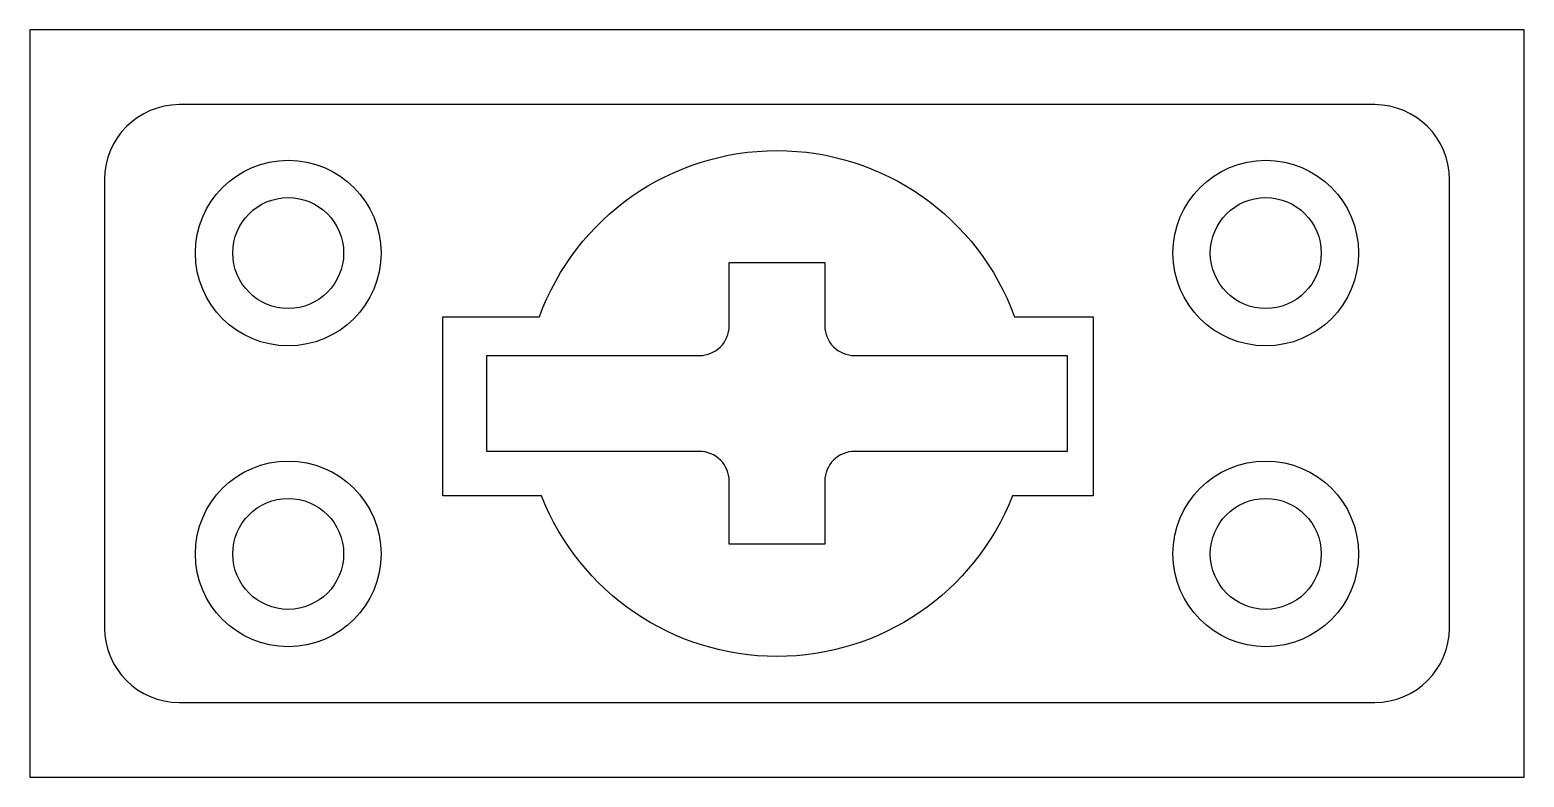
# Model space of a CAD drawing. Header units: millimetres. Extents: x 234.9 to 244.9, y 119.2 to 124.2.
import ezdxf

# ---------------------------------------------------------------- set-up
doc = ezdxf.new("R2010")
doc.units = ezdxf.units.MM

msp = doc.modelspace()

# ---------------------------------------------------------------- linework, layer by layer
at = {"color": 2}
msp.add_lwpolyline([(234.933, 119.173), (244.933, 119.173), (244.933, 124.173), (234.933, 124.173)], close=True, dxfattribs=at)
for points in [[(235.933, 119.673), (243.933, 119.673, 0.41421), (244.433, 120.173), (244.433, 123.173, 0.41421), (243.933, 123.673), (235.933, 123.673, 0.41421), (235.433, 123.173), (235.433, 120.173, 0.41421)], [(238.357, 121.056), (237.696, 121.056), (237.696, 122.253), (238.343, 122.253, -0.69983), (241.523, 122.253), (242.048, 122.253), (242.048, 121.056), (241.509, 121.056, -0.68234)], [(239.413, 121.353), (237.991, 121.353), (237.991, 121.673), (237.991, 121.994), (239.413, 121.994, 0.41421), (239.613, 122.194), (239.613, 122.616), (239.933, 122.616), (240.253, 122.616), (240.253, 122.194, 0.41421), (240.453, 121.994), (241.875, 121.994), (241.875, 121.673), (241.875, 121.353), (240.453, 121.353, 0.41421), (240.253, 121.153), (240.253, 120.731), (239.933, 120.731), (239.613, 120.731), (239.613, 121.153, 0.41421)]]:
    msp.add_lwpolyline(points, format="xyb", close=True, dxfattribs=at)
for centre, radius in [((236.662, 122.68), 0.621), ((243.204, 122.68), 0.621), ((236.662, 122.68), 0.371), ((243.204, 122.68), 0.371), ((236.662, 120.667), 0.621), ((243.204, 120.667), 0.621), ((236.662, 120.667), 0.371), ((243.204, 120.667), 0.371)]:
    msp.add_circle(centre, radius, dxfattribs=at)

doc.saveas('drawing.dxf')
